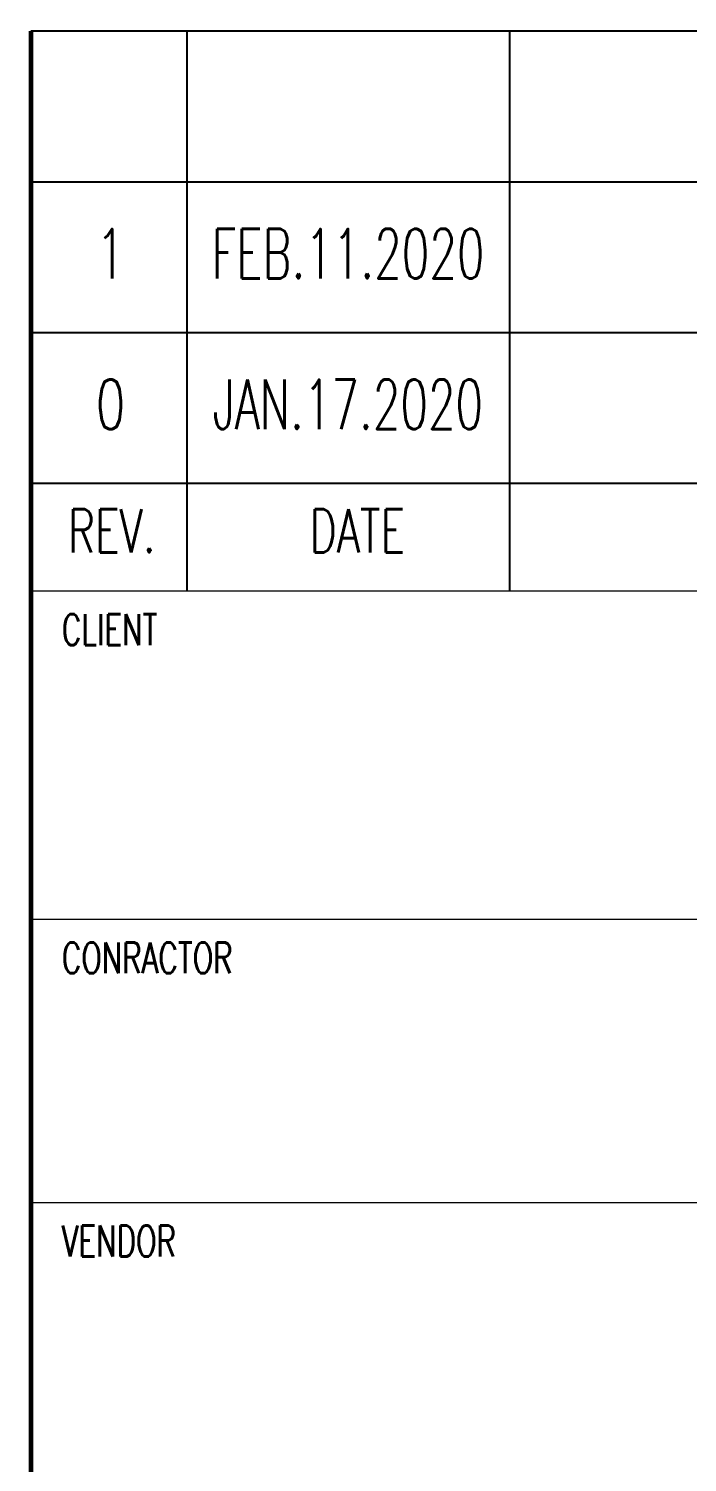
# Model space of a CAD drawing. Header units: millimetres. Extents: x 0 to 134087, y -49114 to 20834.
# Drawn here: x 41126 to 41891, y -47702 to -46038 of the extents above; entities that cross this region are included whole.
import ezdxf
from ezdxf.enums import TextEntityAlignment as Align

# ---------------------------------------------------------------- set-up
doc = ezdxf.new("R2010")
doc.units = ezdxf.units.MM
doc.header["$LTSCALE"] = 35
for name, color, linetype in [('BODER', 7, 'Continuous'), ('border', 130, 'Continuous'), ('TITLE', 7, 'Continuous')]:
    doc.layers.add(name, color=color, linetype=linetype)
doc.styles.add('ROMANS', font='ROMANS.shx', dxfattribs={"width": 0.8})

# ---------------------------------------------------------------- blocks, each defined once
blk = doc.blocks.new('TITLE')
at = {"color": 7, "lineweight": 0}
blk.add_line((699.671, 17.683), (699.671, 83.813), dxfattribs=at)
at = {"layer": 'BODER'}
for p, q in [((699.671, 122.966), (823.671, 122.966)), ((706.931, 96.966), (706.931, 122.966)), ((721.931, 96.966), (721.931, 122.966)), ((699.671, 115.966), (823.671, 115.966)), ((699.671, 108.966), (823.671, 108.966)), ((699.671, 101.966), (823.671, 101.966))]:
    blk.add_line(p, q, dxfattribs=at)
at = {"layer": 'border', "color": 7, "linetype": 'Continuous', "lineweight": 0}
for p, q in [((699.671, 96.966), (823.671, 96.966)), ((699.671, 96.966), (823.671, 96.966)), ((699.671, 81.726), (823.671, 81.726)), ((699.671, 68.573), (823.671, 68.573))]:
    blk.add_line(p, q, dxfattribs=at)
at = {"layer": 'TITLE', "color": 7, "lineweight": 0, "const_width": 0.216}
blk.add_lwpolyline([(699.671, 17.683), (699.671, 122.966)], dxfattribs=at)
at = {"color": 7, "lineweight": 0, "style": 'ROMANS', "width": 0.7}
for s, p in [('CLIENT', (701.108, 94.45)), ('CONRACTOR', (701.108, 79.21)), ('VENDOR', (701.108, 66.057))]:
    blk.add_text(s, height=1.4376, dxfattribs=at).set_placement(p)
at = {"layer": 'BODER', "style": 'ROMANS', "width": 0.7}
for s, p in [('REV.', (703.43, 99.756)), ('DATE', (714.843, 99.756))]:
    blk.add_text(s, height=2, dxfattribs=at).set_placement(p, align=Align.MIDDLE)

msp = doc.modelspace()

# ---------------------------------------------------------------- block references
at = {"linetype": 'ByBlock', "xscale": 24.99999999749996, "yscale": 24.99999999749996, "zscale": 24.99999999749996}
msp.add_blockref('TITLE', (23636.9795, -49114.431), dxfattribs=at)

# ---------------------------------------------------------------- texts
at = {"layer": 'BODER', "color": 7, "style": 'ROMANS'}
for s, width, p in [('1', 0.7, (41221.2727, -46298.6965)), ('FEB.11.2020', 0.65, (41497.127, -46298.6965)), ('0', 0.7, (41221.2727, -46473.6965)), ('JAN.17.2020', 0.65, (41497.127, -46473.6965))]:
    msp.add_text(s, height=57.5, dxfattribs=dict(at, width=width)).set_placement(p, align=Align.MIDDLE)

doc.saveas('drawing.dxf')
